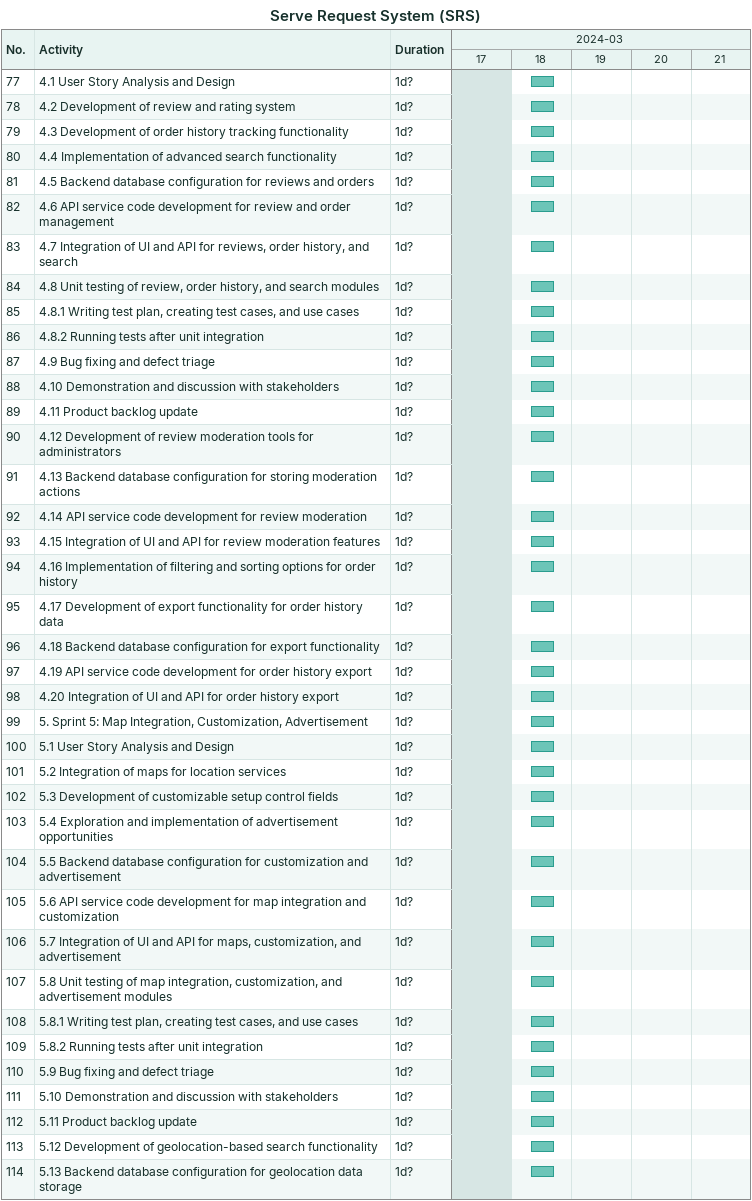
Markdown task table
Serve Request System (SRS)

| ID | Task | Duration | Start | Finish |
|---|---|---|---|---|
| 77 | 4.1 User Story Analysis and Design | 1d? | 2024-03-18 | 2024-03-18 |
| 78 | 4.2 Development of review and rating system | 1d? | 2024-03-18 | 2024-03-18 |
| 79 | 4.3 Development of order history tracking functionality | 1d? | 2024-03-18 | 2024-03-18 |
| 80 | 4.4 Implementation of advanced search functionality | 1d? | 2024-03-18 | 2024-03-18 |
| 81 | 4.5 Backend database configuration for reviews and orders | 1d? | 2024-03-18 | 2024-03-18 |
| 82 | 4.6 API service code development for review and order management | 1d? | 2024-03-18 | 2024-03-18 |
| 83 | 4.7 Integration of UI and API for reviews, order history, and search | 1d? | 2024-03-18 | 2024-03-18 |
| 84 | 4.8 Unit testing of review, order history, and search modules | 1d? | 2024-03-18 | 2024-03-18 |
| 85 | 4.8.1 Writing test plan, creating test cases, and use cases | 1d? | 2024-03-18 | 2024-03-18 |
| 86 | 4.8.2 Running tests after unit integration | 1d? | 2024-03-18 | 2024-03-18 |
| 87 | 4.9 Bug fixing and defect triage | 1d? | 2024-03-18 | 2024-03-18 |
| 88 | 4.10 Demonstration and discussion with stakeholders | 1d? | 2024-03-18 | 2024-03-18 |
| 89 | 4.11 Product backlog update | 1d? | 2024-03-18 | 2024-03-18 |
| 90 | 4.12 Development of review moderation tools for administrators | 1d? | 2024-03-18 | 2024-03-18 |
| 91 | 4.13 Backend database configuration for storing moderation actions | 1d? | 2024-03-18 | 2024-03-18 |
| 92 | 4.14 API service code development for review moderation | 1d? | 2024-03-18 | 2024-03-18 |
| 93 | 4.15 Integration of UI and API for review moderation features | 1d? | 2024-03-18 | 2024-03-18 |
| 94 | 4.16 Implementation of filtering and sorting options for order history | 1d? | 2024-03-18 | 2024-03-18 |
| 95 | 4.17 Development of export functionality for order history data | 1d? | 2024-03-18 | 2024-03-18 |
| 96 | 4.18 Backend database configuration for export functionality | 1d? | 2024-03-18 | 2024-03-18 |
| 97 | 4.19 API service code development for order history export | 1d? | 2024-03-18 | 2024-03-18 |
| 98 | 4.20 Integration of UI and API for order history export | 1d? | 2024-03-18 | 2024-03-18 |
| 99 | 5. Sprint 5: Map Integration, Customization, Advertisement | 1d? | 2024-03-18 | 2024-03-18 |
| 100 | 5.1 User Story Analysis and Design | 1d? | 2024-03-18 | 2024-03-18 |
| 101 | 5.2 Integration of maps for location services | 1d? | 2024-03-18 | 2024-03-18 |
| 102 | 5.3 Development of customizable setup control fields | 1d? | 2024-03-18 | 2024-03-18 |
| 103 | 5.4 Exploration and implementation of advertisement opportunities | 1d? | 2024-03-18 | 2024-03-18 |
| 104 | 5.5 Backend database configuration for customization and advertisement | 1d? | 2024-03-18 | 2024-03-18 |
| 105 | 5.6 API service code development for map integration and customization | 1d? | 2024-03-18 | 2024-03-18 |
| 106 | 5.7 Integration of UI and API for maps, customization, and advertisement | 1d? | 2024-03-18 | 2024-03-18 |
| 107 | 5.8 Unit testing of map integration, customization, and advertisement modules | 1d? | 2024-03-18 | 2024-03-18 |
| 108 | 5.8.1 Writing test plan, creating test cases, and use cases | 1d? | 2024-03-18 | 2024-03-18 |
| 109 | 5.8.2 Running tests after unit integration | 1d? | 2024-03-18 | 2024-03-18 |
| 110 | 5.9 Bug fixing and defect triage | 1d? | 2024-03-18 | 2024-03-18 |
| 111 | 5.10 Demonstration and discussion with stakeholders | 1d? | 2024-03-18 | 2024-03-18 |
| 112 | 5.11 Product backlog update | 1d? | 2024-03-18 | 2024-03-18 |
| 113 | 5.12 Development of geolocation-based search functionality | 1d? | 2024-03-18 | 2024-03-18 |
| 114 | 5.13 Backend database configuration for geolocation data storage | 1d? | 2024-03-18 | 2024-03-18 |
